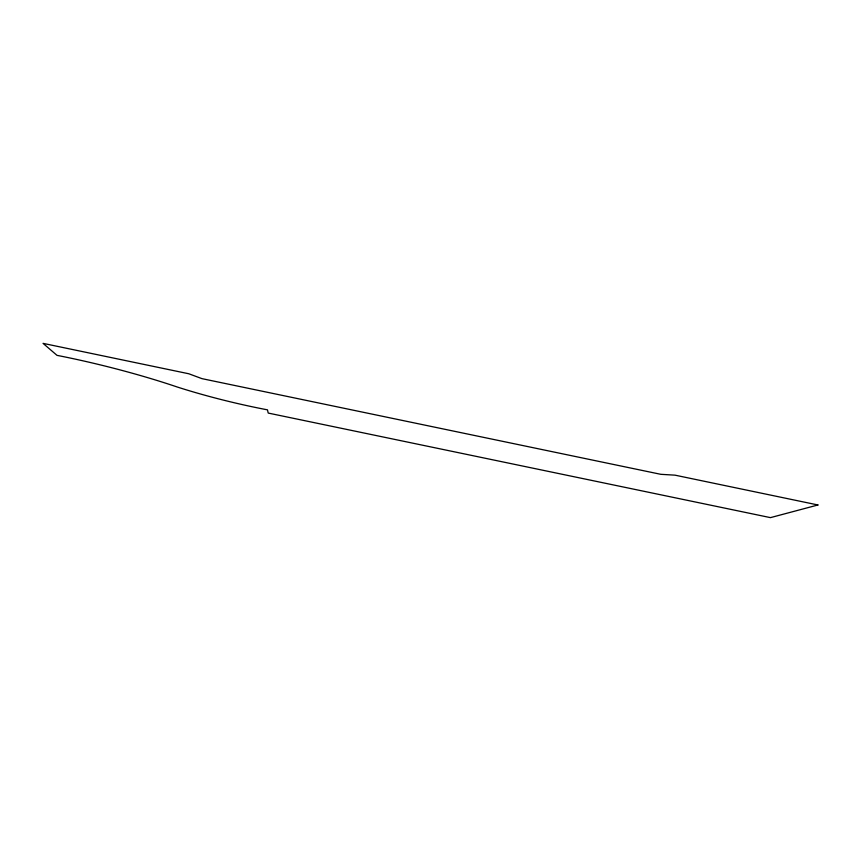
<?xml version="1.0" encoding="UTF-8"?>
<svg xmlns="http://www.w3.org/2000/svg" width="861" height="861" viewBox="0 0 861 861"><rect width="100%" height="100%" fill="white"/><g stroke="black" fill="none" stroke-linecap="round" stroke-linejoin="round"><path stroke-width="1.29" d="M817.95 504.976L770.455 517.633L268.201 413.065L267.48 409.847A146.876 26.508 13.4 0 1 177.118 386.966A147.188 20.89 14 0 0 57.009 355.356L43.05 343.367L188.785 373.76L201.969 378.646L660.796 474.314L675.024 475.164L817.95 504.976"/></g></svg>
